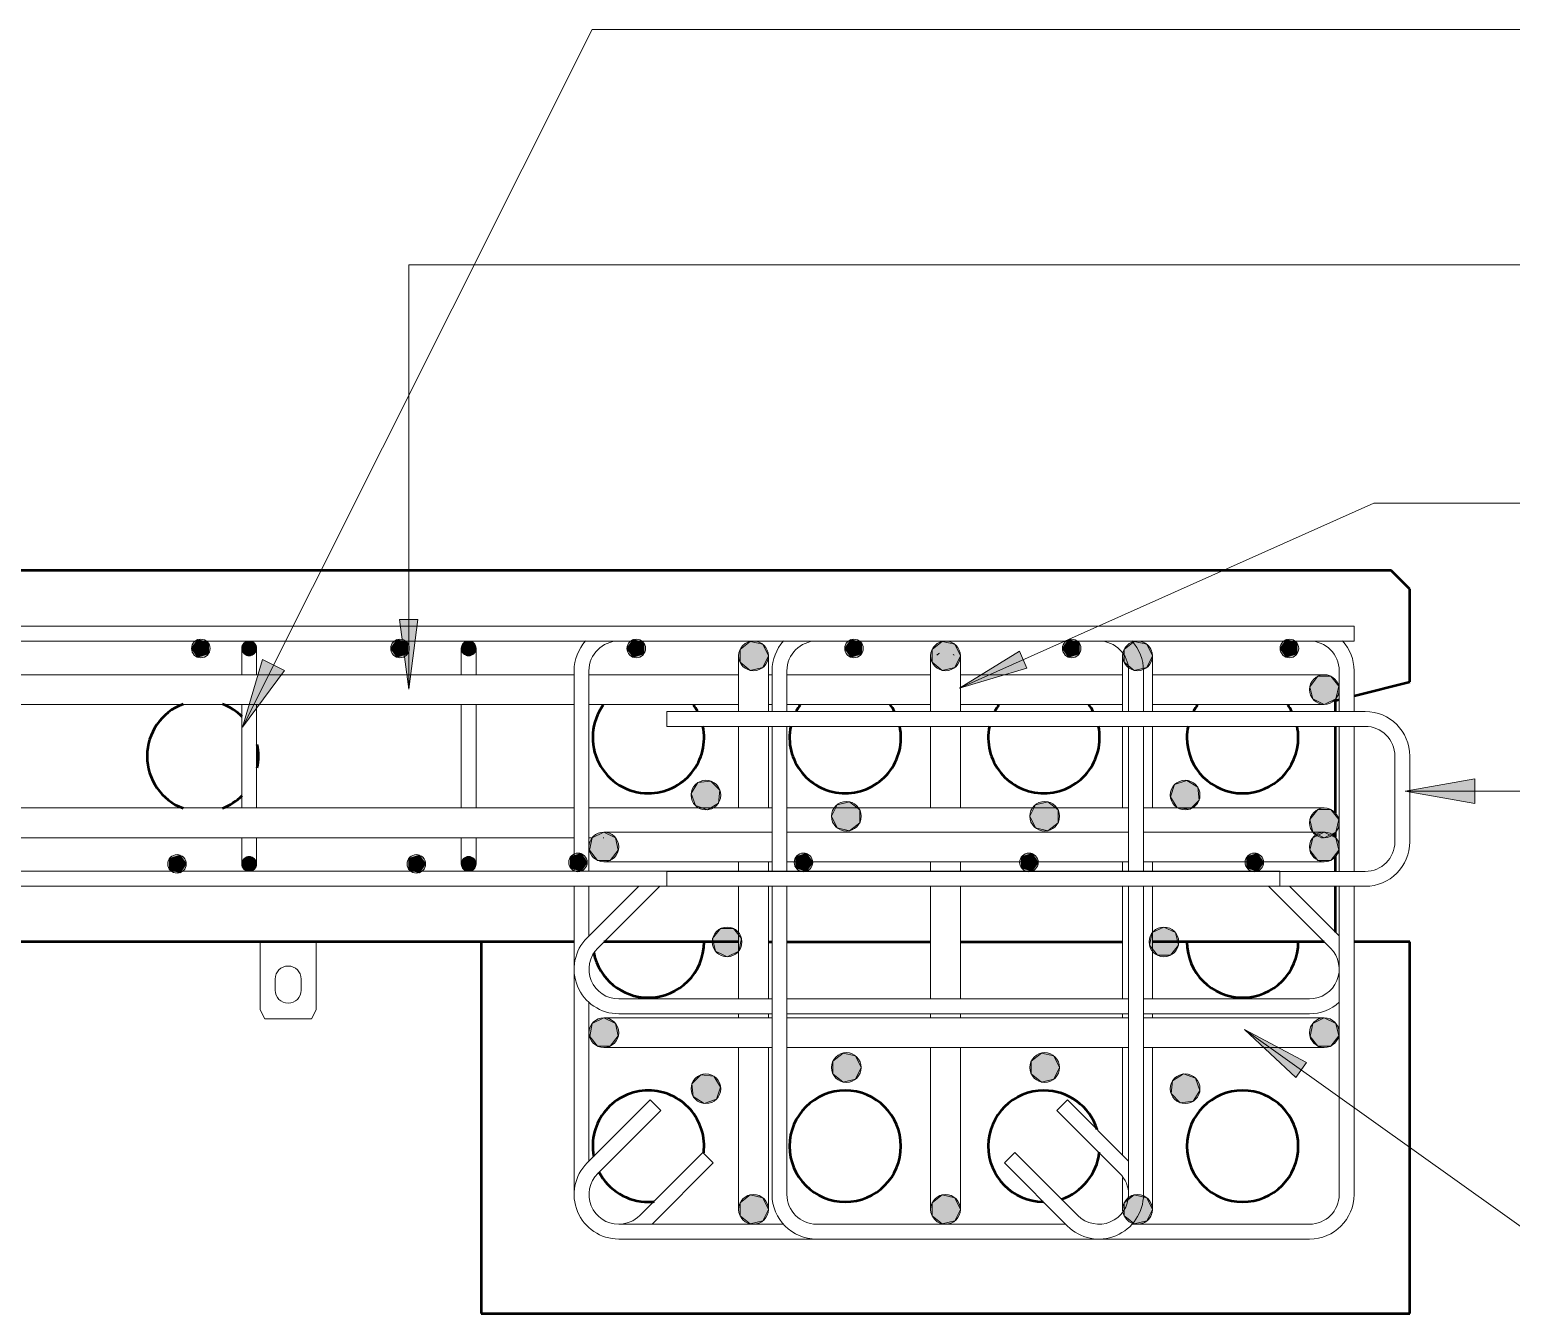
# Model space of a CAD drawing. Header units: millimetres. Extents: x 18954 to 39483, y -1618 to 21231.
# Drawn here: x 31992 to 32790, y 20065 to 20756 of the extents above; entities that cross this region are included whole.
import ezdxf

# ---------------------------------------------------------------- set-up
doc = ezdxf.new("R2010")
doc.units = ezdxf.units.MM
for name, color, linetype, lineweight in [('A-GENM', 13, 'Continuous', 18), ('A-WALL', 113, 'Continuous', 25), ('S-RBAR', 171, 'Continuous', 18), ('S-RBAR-IDEN', 171, 'Continuous', 9)]:
    doc.layers.add(name, color=color, linetype=linetype, lineweight=lineweight)

# ---------------------------------------------------------------- blocks, each defined once
blk = doc.blocks.new('RR spread anchor face based - RR-SA-0_7-110-2888042-Elevation Top 3')
at = {"layer": 'A-GENM'}
for p, q in [((-6075.8, 20264.57), (-6075.8, 20228.07)), ((-6045.8, 20228.07), (-6045.8, 20264.57)), ((-6067.8, 20238.57), (-6067.8, 20244.57)), ((-6053.8, 20244.57), (-6053.8, 20238.57)), ((-6075.8, 20228.07), (-6073.3, 20223.07)), ((-6048.3, 20223.07), (-6045.8, 20228.07)), ((-6073.3, 20223.07), (-6048.3, 20223.07))]:
    blk.add_line(p, q, dxfattribs=at)
for centre, start, end in [((-6060.8, 20244.57), 0, 180), ((-6060.8, 20238.57), 180, 0)]:
    blk.add_arc(centre, 7, start, end, dxfattribs=at)
blk = doc.blocks.new('12_7Ø_ Lifting Insert_COLUMN - 12_9Ø Lifting insert-1653057-Elevation Top 3')
at = {"layer": 'A-GENM'}
for start, end in [(120.28437, 136.35777), (43.64223, 49.79737)]:
    blk.add_arc((-5238.8, 20414.57), 6.35, start, end, dxfattribs=at)

msp = doc.modelspace()

# ---------------------------------------------------------------- hatches: boundary and pattern name
at = {"layer": 'S-RBAR'}
h = msp.add_hatch(color=256, dxfattribs=at)
edge = h.paths.add_edge_path()
edge.add_arc((32083.98411, 20422.5695), 5, 0, 360)
h = msp.add_hatch(color=256, dxfattribs=at)
edge = h.paths.add_edge_path()
edge.add_arc((32191.22936, 20422.5695), 5, 0, 360)
h = msp.add_hatch(color=256, dxfattribs=at)
edge = h.paths.add_edge_path()
edge.add_arc((32318.47461, 20422.5695), 5, 0, 360)
h = msp.add_hatch(color=256, dxfattribs=at)
edge = h.paths.add_edge_path()
edge.add_arc((32435.71986, 20422.5695), 5, 0, 360)
h = msp.add_hatch(color=256, dxfattribs=at)
edge = h.paths.add_edge_path()
edge.add_arc((32552.96511, 20422.5695), 5, 0, 360)
h = msp.add_hatch(color=256, dxfattribs=at)
edge = h.paths.add_edge_path()
edge.add_arc((32670.21036, 20422.5695), 5, 0, 360)
for points in [[(32082.43902, 20417.81422), (32088.02919, 20419.63057), (32088.02919, 20425.50842), (32082.43902, 20427.32478), (32078.98411, 20422.5695)], [(32108.76861, 20418.76527), (32113.24074, 20420.21836), (32113.24074, 20424.92064), (32108.76861, 20426.37372), (32106.00467, 20422.5695)], [(32189.68427, 20417.81422), (32195.27444, 20419.63057), (32195.27444, 20425.50842), (32189.68427, 20427.32478), (32186.22936, 20422.5695)], [(32226.99422, 20418.76527), (32231.46636, 20420.21836), (32231.46636, 20424.92064), (32226.99422, 20426.37372), (32224.23029, 20422.5695)], [(32316.92952, 20417.81422), (32322.51969, 20419.63057), (32322.51969, 20425.50842), (32316.92952, 20427.32478), (32313.47461, 20422.5695), (32316.3624, 20418.59479)], [(32379.82294, 20410.77007), (32386.59102, 20412.31485), (32389.6031, 20418.5695), (32386.59102, 20424.82415), (32379.82294, 20426.36892), (32374.39535, 20422.04057), (32374.39535, 20415.09843)], [(32434.17477, 20417.81422), (32439.76494, 20419.63057), (32439.76494, 20425.50842), (32434.17477, 20427.32478), (32430.71986, 20422.5695)], [(32483.22294, 20410.77007), (32489.99102, 20412.31485), (32493.0031, 20418.5695), (32489.99102, 20424.82415), (32483.22294, 20426.36892), (32477.79535, 20422.04057), (32477.79535, 20415.09843)], [(32551.42002, 20417.81422), (32557.01019, 20419.63057), (32557.01019, 20425.50842), (32551.42002, 20427.32478), (32547.96511, 20422.5695)], [(32586.62294, 20410.77007), (32593.39102, 20412.31485), (32596.4031, 20418.5695), (32593.39102, 20424.82415), (32586.62294, 20426.36892), (32581.19535, 20422.04057), (32581.19535, 20415.09843), (32583.31599, 20413.40727)], [(32668.66527, 20417.81422), (32674.25544, 20419.63057), (32674.25544, 20425.50842), (32668.66527, 20427.32478), (32665.21036, 20422.5695)], [(32689.0031, 20392.45099), (32695.25775, 20395.46307), (32696.80253, 20402.23116), (32692.47417, 20407.65874), (32685.53203, 20407.65874), (32681.28495, 20401.87508), (32682.74845, 20395.46307)], [(32356.85847, 20335.66015), (32362.73655, 20339.35359), (32363.51382, 20346.25208), (32358.60498, 20351.16091), (32351.7065, 20350.38364), (32348.01305, 20344.50556), (32350.3059, 20337.95299)], [(32616.68569, 20336.05878), (32621.59452, 20340.96762), (32620.81725, 20347.8661), (32614.93917, 20351.55955), (32608.3866, 20349.2667), (32606.09376, 20342.71413), (32609.7872, 20336.83605)], [(32433.38327, 20324.40452), (32438.81085, 20328.73288), (32438.81085, 20335.67501), (32433.38327, 20340.00337), (32426.61518, 20338.4586), (32423.6031, 20332.20395), (32426.61518, 20325.94929)], [(32540.18327, 20324.40452), (32545.61085, 20328.73288), (32545.61085, 20335.67501), (32540.18327, 20340.00337), (32533.41518, 20338.4586), (32530.4031, 20332.20395), (32533.41518, 20325.94929)], [(32689.0031, 20320.6695), (32695.25775, 20323.68158), (32696.80253, 20330.44967), (32692.47417, 20335.87725), (32685.53203, 20335.87725), (32681.20368, 20330.44967), (32682.74845, 20323.68158)], [(32304.47417, 20308.48775), (32308.80253, 20313.91533), (32307.25775, 20320.68342), (32301.0031, 20323.6955), (32294.74845, 20320.68342), (32293.20368, 20313.91533), (32297.53203, 20308.48775)], [(32692.47417, 20308.48775), (32696.80253, 20313.91533), (32695.25775, 20320.68342), (32689.0031, 20323.6955), (32682.74845, 20320.68342), (32681.20368, 20313.91533), (32685.53203, 20308.48775)], [(32072.69539, 20301.81422), (32076.1503, 20306.5695), (32072.69539, 20311.32478), (32067.10522, 20309.50842), (32067.10522, 20303.63057)], [(32108.76861, 20302.76527), (32113.24074, 20304.21836), (32113.24074, 20308.92064), (32108.76861, 20310.37372), (32106.00467, 20306.5695)], [(32201.57594, 20301.81422), (32205.03085, 20306.5695), (32201.57594, 20311.32478), (32195.98577, 20309.50842), (32195.98577, 20303.63057)], [(32226.99422, 20302.76527), (32231.46636, 20304.21836), (32231.46636, 20308.92064), (32226.99422, 20310.37372), (32224.23029, 20306.5695)], [(32288.61577, 20302.61518), (32292.07069, 20307.37047), (32288.61577, 20312.12575), (32283.0256, 20310.30939), (32283.0256, 20304.43154)], [(32410.03853, 20302.61518), (32413.49345, 20307.37047), (32410.03853, 20312.12575), (32404.44836, 20310.30939), (32404.44836, 20304.43154)], [(32531.46129, 20302.61518), (32534.91621, 20307.37047), (32531.46129, 20312.12575), (32525.87112, 20310.30939), (32525.87112, 20304.43154)], [(32652.88405, 20302.61518), (32656.33896, 20307.37047), (32652.88405, 20312.12575), (32647.29388, 20310.30939), (32647.29388, 20304.43154)], [(32367.37301, 20256.5695), (32373.62767, 20259.58158), (32375.17244, 20266.34967), (32370.84408, 20271.77725), (32363.90194, 20271.77725), (32359.57359, 20266.34967), (32361.11836, 20259.58158), (32364.89942, 20257.76072)], [(32606.10426, 20257.36175), (32610.43262, 20262.78933), (32608.88784, 20269.55742), (32602.63319, 20272.5695), (32596.37854, 20269.55742), (32594.83377, 20262.78933), (32599.16212, 20257.36175)], [(32297.53203, 20208.48775), (32304.47417, 20208.48775), (32308.80253, 20213.91533), (32307.25775, 20220.68342), (32301.0031, 20223.6955), (32294.74845, 20220.68342), (32293.39507, 20213.67534)], [(32685.53203, 20208.48775), (32692.47417, 20208.48775), (32696.80253, 20213.91533), (32695.25775, 20220.68342), (32689.0031, 20223.6955), (32682.74845, 20220.68342), (32681.39507, 20213.67534)], [(32429.82294, 20189.13563), (32436.59102, 20190.6804), (32439.6031, 20196.93505), (32436.59102, 20203.1897), (32429.82294, 20204.73447), (32424.39535, 20200.40612), (32424.39535, 20193.46398)], [(32536.62294, 20189.13563), (32543.39102, 20190.6804), (32546.4031, 20196.93505), (32543.39102, 20203.1897), (32536.62294, 20204.73447), (32531.19535, 20200.40612), (32531.19535, 20193.46398)], [(32355.06704, 20177.57945), (32361.61961, 20179.87229), (32363.91245, 20186.42486), (32360.21901, 20192.30294), (32353.32052, 20193.08021), (32348.41169, 20188.17138), (32349.18896, 20181.27289)], [(32611.40122, 20177.97808), (32618.29971, 20178.75535), (32621.99315, 20184.63343), (32619.70031, 20191.186), (32613.14774, 20193.47885), (32607.26966, 20189.7854), (32606.49239, 20182.88692)], [(32379.82294, 20112.77007), (32386.59102, 20114.31485), (32389.6031, 20120.5695), (32386.59102, 20126.82415), (32379.82294, 20128.36892), (32374.39535, 20124.04057), (32374.39535, 20117.09843)], [(32483.22294, 20112.77007), (32489.99102, 20114.31485), (32493.0031, 20120.5695), (32489.99102, 20126.82415), (32483.22294, 20128.36892), (32477.79535, 20124.04057), (32477.79535, 20117.09843)], [(32586.62294, 20112.77007), (32593.39102, 20114.31485), (32596.4031, 20120.5695), (32593.39102, 20126.82415), (32586.62294, 20128.36892), (32581.19535, 20124.04057), (32581.19535, 20117.09843), (32583.31599, 20115.40727)]]:
    msp.add_hatch(color=256, dxfattribs=at).paths.add_polyline_path(points)
h = msp.add_hatch(color=256, dxfattribs=at)
edge = h.paths.add_edge_path()
edge.add_arc((32110.00467, 20422.5695), 4, 0, 360)
h = msp.add_hatch(color=256, dxfattribs=at)
edge = h.paths.add_edge_path()
edge.add_arc((32228.23029, 20422.5695), 4, 0, 360)
h = msp.add_hatch(color=256, dxfattribs=at)
edge = h.paths.add_edge_path()
edge.add_arc((32381.6031, 20418.5695), 8, 0, 360)
h = msp.add_hatch(color=256, dxfattribs=at)
edge = h.paths.add_edge_path()
edge.add_arc((32485.0031, 20418.5695), 8, 0, 360)
h = msp.add_hatch(color=256, dxfattribs=at)
edge = h.paths.add_edge_path()
edge.add_arc((32588.4031, 20418.5695), 8, 0, 360)
h = msp.add_hatch(color=256, dxfattribs=at)
edge = h.paths.add_edge_path()
edge.add_arc((32689.0031, 20400.45099), 8, 0, 360)
h = msp.add_hatch(color=256, dxfattribs=at)
edge = h.paths.add_edge_path()
edge.add_arc((32355.96275, 20343.60985), 8, 0, 360)
h = msp.add_hatch(color=256, dxfattribs=at)
edge = h.paths.add_edge_path()
edge.add_arc((32614.04345, 20343.60985), 8, 0, 360)
h = msp.add_hatch(color=256, dxfattribs=at)
edge = h.paths.add_edge_path()
edge.add_arc((32431.6031, 20332.20395), 8, 0, 360)
h = msp.add_hatch(color=256, dxfattribs=at)
edge = h.paths.add_edge_path()
edge.add_arc((32538.4031, 20332.20395), 8, 0, 360)
h = msp.add_hatch(color=256, dxfattribs=at)
edge = h.paths.add_edge_path()
edge.add_arc((32689.0031, 20328.6695), 8, 0, 360)
h = msp.add_hatch(color=256, dxfattribs=at)
edge = h.paths.add_edge_path()
edge.add_arc((32301.0031, 20315.6955), 8, 0, 360)
h = msp.add_hatch(color=256, dxfattribs=at)
edge = h.paths.add_edge_path()
edge.add_arc((32689.0031, 20315.6955), 8, 0, 360)
h = msp.add_hatch(color=256, dxfattribs=at)
edge = h.paths.add_edge_path()
edge.add_arc((32071.1503, 20306.5695), 5, 0, 360)
h = msp.add_hatch(color=256, dxfattribs=at)
edge = h.paths.add_edge_path()
edge.add_arc((32110.00467, 20306.5695), 4, 0, 360)
h = msp.add_hatch(color=256, dxfattribs=at)
edge = h.paths.add_edge_path()
edge.add_arc((32200.03085, 20306.5695), 5, 0, 360)
h = msp.add_hatch(color=256, dxfattribs=at)
edge = h.paths.add_edge_path()
edge.add_arc((32228.23029, 20306.5695), 4, 0, 360)
h = msp.add_hatch(color=256, dxfattribs=at)
edge = h.paths.add_edge_path()
edge.add_arc((32287.07069, 20307.37047), 5, 0, 360)
h = msp.add_hatch(color=256, dxfattribs=at)
edge = h.paths.add_edge_path()
edge.add_arc((32408.49345, 20307.37047), 5, 0, 360)
h = msp.add_hatch(color=256, dxfattribs=at)
edge = h.paths.add_edge_path()
edge.add_arc((32529.91621, 20307.37047), 5, 0, 360)
h = msp.add_hatch(color=256, dxfattribs=at)
edge = h.paths.add_edge_path()
edge.add_arc((32651.33896, 20307.37047), 5, 0, 360)
h = msp.add_hatch(color=256, dxfattribs=at)
edge = h.paths.add_edge_path()
edge.add_arc((32367.37301, 20264.5695), 8, 0, 360)
h = msp.add_hatch(color=256, dxfattribs=at)
edge = h.paths.add_edge_path()
edge.add_arc((32602.63319, 20264.5695), 8, 0, 360)
h = msp.add_hatch(color=256, dxfattribs=at)
edge = h.paths.add_edge_path()
edge.add_arc((32301.0031, 20215.6955), 8, 0, 360)
h = msp.add_hatch(color=256, dxfattribs=at)
edge = h.paths.add_edge_path()
edge.add_arc((32689.0031, 20215.6955), 8, 0, 360)
h = msp.add_hatch(color=256, dxfattribs=at)
edge = h.paths.add_edge_path()
edge.add_arc((32431.6031, 20196.93505), 8, 0, 360)
h = msp.add_hatch(color=256, dxfattribs=at)
edge = h.paths.add_edge_path()
edge.add_arc((32538.4031, 20196.93505), 8, 0, 360)
h = msp.add_hatch(color=256, dxfattribs=at)
edge = h.paths.add_edge_path()
edge.add_arc((32355.96275, 20185.52915), 8, 0, 360)
h = msp.add_hatch(color=256, dxfattribs=at)
edge = h.paths.add_edge_path()
edge.add_arc((32614.04345, 20185.52915), 8, 0, 360)
h = msp.add_hatch(color=256, dxfattribs=at)
edge = h.paths.add_edge_path()
edge.add_arc((32381.6031, 20120.5695), 8, 0, 360)
h = msp.add_hatch(color=256, dxfattribs=at)
edge = h.paths.add_edge_path()
edge.add_arc((32485.0031, 20120.5695), 8, 0, 360)
h = msp.add_hatch(color=256, dxfattribs=at)
edge = h.paths.add_edge_path()
edge.add_arc((32588.4031, 20120.5695), 8, 0, 360)
at = {"layer": 'S-RBAR-IDEN'}
for points in [[(32195.92613, 20400.64429), (32200.8631, 20438.14429), (32190.98916, 20438.14429)], [(32492.55934, 20401.25942), (32528.81458, 20412.03814), (32524.78948, 20421.05441)], [(32106.36594, 20380.11858), (32129.08707, 20410.67545), (32117.26575, 20416.60373)], [(32732.61996, 20345.72849), (32770.11996, 20339.11623), (32770.11996, 20352.34075)], [(32646.00988, 20217.33642), (32673.67834, 20191.54727), (32679.41028, 20199.58714)]]:
    msp.add_hatch(color=256, dxfattribs=at).paths.add_polyline_path(points)

# ---------------------------------------------------------------- linework, layer by layer
at = {"layer": 'A-WALL', "lineweight": 50}
for p, q in [((32725.00052, 20464.5695), (31270.00568, 20464.5695)), ((32735.0031, 20454.56692), (32725.00052, 20464.5695)), ((32735.0031, 20404.5695), (32735.0031, 20454.56692)), ((32705.0031, 20397.0695), (32735.0031, 20404.5695)), ((32695.0031, 20394.5695), (32697.0031, 20395.0695)), ((32695.0031, 20388.63357), (32695.0031, 20394.5695)), ((32695.0031, 20333.87916), (32695.0031, 20380.63357)), ((32695.0031, 20320.90515), (32695.0031, 20323.45984)), ((32695.0031, 20302.50503), (32695.0031, 20310.48584)), ((32695.0031, 20269.80478), (32695.0031, 20294.50503)), ((32235.0031, 20264.5695), (31520.0031, 20264.5695)), ((32285.0031, 20264.5695), (32235.0031, 20264.5695)), ((32235.0031, 20264.5695), (32235.0031, 20064.5695)), ((32373.6031, 20264.5695), (32301.08153, 20264.5695)), ((32389.6031, 20264.5695), (32391.60909, 20264.5695)), ((32399.60909, 20264.5695), (32477.0031, 20264.5695)), ((32493.0031, 20264.5695), (32580.4031, 20264.5695)), ((32688.92468, 20264.5695), (32596.4031, 20264.5695)), ((32735.0031, 20264.5695), (32705.0031, 20264.5695)), ((32735.0031, 20064.5695), (32735.0031, 20264.5695)), ((32235.0031, 20064.5695), (32735.0031, 20064.5695))]:
    msp.add_line(p, q, dxfattribs=at)
for centre, start, end in [((32085.0031, 20364.5695), 110.74656679, 249.33160681), ((32085.0031, 20364.5695), 44.86565135, 69.25343321), ((32325.0031, 20374.5695), 144, 270), ((32325.0031, 20374.5695), 28.31730335, 36), ((32431.0031, 20374.5695), 144, 151.68269665), ((32431.0031, 20374.5695), 28.31730335, 36), ((32538.0031, 20374.5695), 144, 151.68269665), ((32538.0031, 20374.5695), 28.31730335, 36), ((32645.0031, 20374.5695), 144, 151.6826969), ((32645.0031, 20374.5695), 28.3173031, 36), ((32325.0031, 20374.5695), 270, 11.77424752), ((32431.0031, 20374.5695), 168.22575248, 270), ((32431.0031, 20374.5695), 270, 11.77424752), ((32538.0031, 20374.5695), 168.22575248, 270), ((32538.0031, 20374.5695), 270, 11.77424752), ((32645.0031, 20374.5695), 168.2257527, 180), ((32645.0031, 20374.5695), 0, 11.7742473), ((32645.0031, 20374.5695), 180, 0), ((32085.0031, 20364.5695), 347.76021755, 12.23978245), ((32085.0031, 20364.5695), 290.66839319, 315.13434865), ((32325.0031, 20264.5695), 270, 0), ((32645.0031, 20264.5695), 180.00000021, 359.99999979), ((32325.0031, 20264.5695), 191.36609824, 270), ((32325.0031, 20154.5695), 90, 190.15565942), ((32325.0031, 20154.5695), 353.09798272, 90), ((32431.0031, 20154.5695), 90, 270), ((32431.0031, 20154.5695), 270, 90), ((32538.0031, 20154.5695), 90, 269.22681955), ((32538.0031, 20154.5695), 17.41148813, 90), ((32645.0031, 20154.5695), 0, 180), ((32538.0031, 20154.5695), 288.34184905, 353.68657046), ((32645.0031, 20154.5695), 180, 0), ((32325.0031, 20154.5695), 207.45862074, 270), ((32325.0031, 20154.5695), 270, 276.06155619)]:
    msp.add_arc(centre, 30, start, end, dxfattribs=at)
at = {"layer": 'S-RBAR'}
for p, q in [((31290.0031, 20434.5695), (32705.0031, 20434.5695)), ((32705.0031, 20426.5695), (32705.0031, 20434.5695)), ((31290.0031, 20426.5695), (32705.0031, 20426.5695)), ((32082.43902, 20427.32478), (32078.98411, 20422.5695)), ((32078.98411, 20422.5695), (32082.43902, 20417.81422)), ((32088.02919, 20425.50842), (32082.43902, 20427.32478)), ((32082.43902, 20417.81422), (32088.02919, 20419.63057)), ((32088.02919, 20419.63057), (32088.02919, 20425.50842)), ((32108.76861, 20426.37372), (32106.00467, 20422.5695)), ((32106.00467, 20422.5695), (32106.00467, 20408.6386)), ((32106.00467, 20422.5695), (32108.76861, 20418.76527)), ((32113.24074, 20424.92064), (32108.76861, 20426.37372)), ((32108.76861, 20418.76527), (32113.24074, 20420.21836)), ((32113.24074, 20420.21836), (32113.24074, 20424.92064)), ((32114.00467, 20422.5695), (32114.00467, 20408.6386)), ((32189.68427, 20427.32478), (32186.22936, 20422.5695)), ((32186.22936, 20422.5695), (32189.68427, 20417.81422)), ((32195.27444, 20425.50842), (32189.68427, 20427.32478)), ((32189.68427, 20417.81422), (32195.27444, 20419.63057)), ((32195.27444, 20419.63057), (32195.27444, 20425.50842)), ((32226.99422, 20426.37372), (32224.23029, 20422.5695)), ((32224.23029, 20422.5695), (32224.23029, 20408.6386)), ((32224.23029, 20422.5695), (32226.99422, 20418.76527)), ((32231.46636, 20424.92064), (32226.99422, 20426.37372)), ((32226.99422, 20418.76527), (32231.46636, 20420.21836)), ((32231.46636, 20420.21836), (32231.46636, 20424.92064)), ((32232.23029, 20422.5695), (32232.23029, 20408.6386)), ((32316.92952, 20427.32478), (32313.47461, 20422.5695)), ((32313.47461, 20422.5695), (32316.3624, 20418.59479)), ((32322.51969, 20425.50842), (32316.92952, 20427.32478)), ((32316.92952, 20417.81422), (32322.51969, 20419.63057)), ((32322.51969, 20419.63057), (32322.51969, 20425.50842)), ((32379.82294, 20426.36892), (32374.39535, 20422.04057)), ((32374.39535, 20422.04057), (32374.39535, 20415.09843)), ((32386.59102, 20424.82415), (32379.82294, 20426.36892)), ((32389.6031, 20418.5695), (32386.59102, 20424.82415)), ((32434.17477, 20427.32478), (32430.71986, 20422.5695)), ((32430.71986, 20422.5695), (32434.17477, 20417.81422)), ((32439.76494, 20425.50842), (32434.17477, 20427.32478)), ((32434.17477, 20417.81422), (32439.76494, 20419.63057)), ((32439.76494, 20419.63057), (32439.76494, 20425.50842)), ((32483.22294, 20426.36892), (32477.79535, 20422.04057)), ((32477.79535, 20422.04057), (32477.79535, 20415.09843)), ((32489.99102, 20424.82415), (32483.22294, 20426.36892)), ((32493.0031, 20418.5695), (32489.99102, 20424.82415)), ((32551.42002, 20427.32478), (32547.96511, 20422.5695)), ((32547.96511, 20422.5695), (32551.42002, 20417.81422)), ((32557.01019, 20425.50842), (32551.42002, 20427.32478)), ((32551.42002, 20417.81422), (32557.01019, 20419.63057)), ((32557.01019, 20419.63057), (32557.01019, 20425.50842)), ((32586.62294, 20426.36892), (32581.19535, 20422.04057)), ((32581.19535, 20422.04057), (32581.19535, 20415.09843)), ((32593.39102, 20424.82415), (32586.62294, 20426.36892)), ((32596.4031, 20418.5695), (32593.39102, 20424.82415)), ((32668.66527, 20427.32478), (32665.21036, 20422.5695)), ((32665.21036, 20422.5695), (32668.66527, 20417.81422)), ((32674.25544, 20425.50842), (32668.66527, 20427.32478)), ((32668.66527, 20417.81422), (32674.25544, 20419.63057)), ((32674.25544, 20419.63057), (32674.25544, 20425.50842)), ((32316.3624, 20418.59479), (32316.92952, 20417.81422)), ((32373.6031, 20388.92226), (32373.6031, 20418.5695)), ((32374.39535, 20415.09843), (32379.82294, 20410.77007)), ((32379.82294, 20410.77007), (32386.59102, 20412.31485)), ((32386.59102, 20412.31485), (32389.6031, 20418.5695)), ((32389.6031, 20388.92226), (32389.6031, 20418.5695)), ((32477.0031, 20388.92226), (32477.0031, 20418.5695)), ((32477.79535, 20415.09843), (32483.22294, 20410.77007)), ((32483.22294, 20410.77007), (32489.99102, 20412.31485)), ((32489.99102, 20412.31485), (32493.0031, 20418.5695)), ((32493.0031, 20388.92226), (32493.0031, 20418.5695)), ((32580.4031, 20388.92226), (32580.4031, 20418.5695)), ((32581.19535, 20415.09843), (32583.31599, 20413.40727)), ((32583.31599, 20413.40727), (32586.62294, 20410.77007)), ((32586.62294, 20410.77007), (32593.39102, 20412.31485)), ((32593.39102, 20412.31485), (32596.4031, 20418.5695)), ((32596.4031, 20388.92226), (32596.4031, 20418.5695)), ((31520.0031, 20408.45099), (32285.0031, 20408.45099)), ((32285.0031, 20302.5695), (32285.0031, 20410.5695)), ((32293.0031, 20302.5695), (32293.0031, 20410.5695)), ((32293.0031, 20408.45099), (32373.6031, 20408.45099)), ((32389.6031, 20408.45099), (32391.60909, 20408.45099)), ((32391.60909, 20388.63357), (32391.60909, 20410.5695)), ((32399.60909, 20388.63357), (32399.60909, 20410.5695)), ((32399.60909, 20408.45099), (32477.0031, 20408.45099)), ((32493.0031, 20408.45099), (32580.4031, 20408.45099)), ((32583.60909, 20410.5695), (32583.60909, 20388.63357)), ((32591.60909, 20410.5695), (32591.60909, 20388.63357)), ((32596.4031, 20408.45099), (32633.5031, 20408.45099)), ((32633.5031, 20408.45099), (32689.0031, 20408.45099)), ((32685.53203, 20407.65874), (32681.28495, 20401.87508)), ((32692.47417, 20407.65874), (32685.53203, 20407.65874)), ((32696.80253, 20402.23116), (32692.47417, 20407.65874)), ((32697.0031, 20410.5695), (32697.0031, 20388.63357)), ((32705.0031, 20410.5695), (32705.0031, 20388.63357)), ((32681.28495, 20401.87508), (32682.74845, 20395.46307)), ((32695.25775, 20395.46307), (32696.80253, 20402.23116)), ((31520.0031, 20392.45099), (32285.0031, 20392.45099)), ((32106.00467, 20392.49168), (32106.00467, 20386.5695)), ((32114.00467, 20392.49168), (32114.00467, 20386.5695)), ((32224.23029, 20392.49168), (32224.23029, 20386.5695)), ((32232.23029, 20392.49168), (32232.23029, 20386.5695)), ((32293.0031, 20392.45099), (32373.6031, 20392.45099)), ((32711.0031, 20388.63357), (32335.0031, 20388.63357)), ((32335.0031, 20388.63357), (32335.0031, 20380.63357)), ((32389.6031, 20392.45099), (32391.60909, 20392.45099)), ((32399.60909, 20392.45099), (32477.0031, 20392.45099)), ((32493.0031, 20392.45099), (32580.4031, 20392.45099)), ((32596.4031, 20392.45099), (32633.5031, 20392.45099)), ((32633.5031, 20392.45099), (32689.0031, 20392.45099)), ((32682.74845, 20395.46307), (32689.0031, 20392.45099)), ((32689.0031, 20392.45099), (32695.25775, 20395.46307)), ((32106.00467, 20386.5695), (32106.00467, 20342.5695)), ((32114.00467, 20386.5695), (32114.00467, 20342.5695)), ((32224.23029, 20386.5695), (32224.23029, 20342.5695)), ((32232.23029, 20386.5695), (32232.23029, 20342.5695)), ((32711.0031, 20380.63357), (32335.0031, 20380.63357)), ((32373.6031, 20378.5695), (32373.6031, 20380.65639)), ((32389.6031, 20378.5695), (32389.6031, 20380.65639)), ((32391.60909, 20302.5695), (32391.60909, 20380.63357)), ((32399.60909, 20302.5695), (32399.60909, 20380.63357)), ((32477.0031, 20378.5695), (32477.0031, 20380.65639)), ((32493.0031, 20378.5695), (32493.0031, 20380.65639)), ((32580.4031, 20378.5695), (32580.4031, 20380.65639)), ((32583.60909, 20380.63357), (32583.60909, 20302.5695)), ((32591.60909, 20380.63357), (32591.60909, 20302.5695)), ((32596.4031, 20378.5695), (32596.4031, 20380.65639)), ((32697.0031, 20380.63357), (32697.0031, 20302.50503)), ((32705.0031, 20380.63357), (32705.0031, 20302.50503)), ((32373.6031, 20336.6695), (32373.6031, 20378.5695)), ((32389.6031, 20336.6695), (32389.6031, 20378.5695)), ((32477.0031, 20336.6695), (32477.0031, 20378.5695)), ((32493.0031, 20336.6695), (32493.0031, 20378.5695)), ((32580.4031, 20336.6695), (32580.4031, 20378.5695)), ((32596.4031, 20336.6695), (32596.4031, 20378.5695)), ((32727.0031, 20318.50503), (32727.0031, 20364.63357)), ((32735.0031, 20318.50503), (32735.0031, 20364.63357)), ((32351.7065, 20350.38364), (32348.01305, 20344.50556)), ((32358.60498, 20351.16091), (32351.7065, 20350.38364)), ((32363.51382, 20346.25208), (32358.60498, 20351.16091)), ((32608.3866, 20349.2667), (32606.09376, 20342.71413)), ((32614.93917, 20351.55955), (32608.3866, 20349.2667)), ((32620.81725, 20347.8661), (32614.93917, 20351.55955)), ((32621.59452, 20340.96762), (32620.81725, 20347.8661)), ((32106.00467, 20342.5695), (32106.00467, 20336.62886)), ((32114.00467, 20342.5695), (32114.00467, 20336.62886)), ((32224.23029, 20342.5695), (32224.23029, 20336.62886)), ((32232.23029, 20342.5695), (32232.23029, 20336.62886)), ((32348.01305, 20344.50556), (32350.3059, 20337.95299)), ((32362.73655, 20339.35359), (32363.51382, 20346.25208)), ((32433.38327, 20340.00337), (32426.61518, 20338.4586)), ((32438.81085, 20335.67501), (32433.38327, 20340.00337)), ((32540.18327, 20340.00337), (32533.41518, 20338.4586)), ((32545.61085, 20335.67501), (32540.18327, 20340.00337)), ((32606.09376, 20342.71413), (32609.7872, 20336.83605)), ((32616.68569, 20336.05878), (32621.59452, 20340.96762)), ((31520.0031, 20336.6695), (32285.0031, 20336.6695)), ((32293.0031, 20336.6695), (32391.60909, 20336.6695)), ((32350.3059, 20337.95299), (32356.85847, 20335.66015)), ((32356.85847, 20335.66015), (32362.73655, 20339.35359)), ((32399.60909, 20336.6695), (32583.60909, 20336.6695)), ((32426.61518, 20338.4586), (32423.6031, 20332.20395)), ((32423.6031, 20332.20395), (32426.61518, 20325.94929)), ((32438.81085, 20328.73288), (32438.81085, 20335.67501)), ((32533.41518, 20338.4586), (32530.4031, 20332.20395)), ((32530.4031, 20332.20395), (32533.41518, 20325.94929)), ((32545.61085, 20328.73288), (32545.61085, 20335.67501)), ((32591.60909, 20336.6695), (32633.5031, 20336.6695)), ((32609.7872, 20336.83605), (32616.68569, 20336.05878)), ((32633.5031, 20336.6695), (32689.0031, 20336.6695)), ((32685.53203, 20335.87725), (32681.20368, 20330.44967)), ((32692.47417, 20335.87725), (32685.53203, 20335.87725)), ((32696.80253, 20330.44967), (32692.47417, 20335.87725)), ((32426.61518, 20325.94929), (32433.38327, 20324.40452)), ((32433.38327, 20324.40452), (32438.81085, 20328.73288)), ((32533.41518, 20325.94929), (32540.18327, 20324.40452)), ((32540.18327, 20324.40452), (32545.61085, 20328.73288)), ((32681.20368, 20330.44967), (32682.74845, 20323.68158)), ((32695.25775, 20323.68158), (32696.80253, 20330.44967)), ((31520.0031, 20320.6695), (32285.0031, 20320.6695)), ((32106.00467, 20320.48192), (32106.00467, 20306.5695)), ((32114.00467, 20320.48192), (32114.00467, 20306.5695)), ((32224.23029, 20320.48192), (32224.23029, 20306.5695)), ((32232.23029, 20320.48192), (32232.23029, 20306.5695)), ((32293.0031, 20320.6695), (32294.82228, 20320.6695)), ((32294.74845, 20320.68342), (32293.20368, 20313.91533)), ((32301.0031, 20323.6955), (32294.74845, 20320.68342)), ((32300.60472, 20320.6695), (32301.0031, 20320.6695)), ((32341.0031, 20323.6955), (32301.0031, 20323.6955)), ((32307.25775, 20320.68342), (32301.0031, 20323.6955)), ((32308.80253, 20313.91533), (32307.25775, 20320.68342)), ((32391.60909, 20323.6955), (32341.0031, 20323.6955)), ((32583.60909, 20323.6955), (32399.60909, 20323.6955)), ((32649.0031, 20323.6955), (32591.60909, 20323.6955)), ((32688.69058, 20323.6955), (32649.0031, 20323.6955)), ((32682.74845, 20320.68342), (32681.20368, 20313.91533)), ((32689.0031, 20323.6955), (32682.74845, 20320.68342)), ((32682.74845, 20323.68158), (32689.0031, 20320.6695)), ((32687.5441, 20320.6695), (32687.93669, 20320.6695)), ((32688.60462, 20320.6695), (32689.0031, 20320.6695)), ((32695.25775, 20320.68342), (32689.0031, 20323.6955)), ((32689.0031, 20320.6695), (32695.25775, 20323.68158)), ((32696.80253, 20313.91533), (32695.25775, 20320.68342)), ((32072.69539, 20311.32478), (32067.10522, 20309.50842)), ((32067.10522, 20309.50842), (32067.10522, 20303.63057)), ((32076.1503, 20306.5695), (32072.69539, 20311.32478)), ((32108.76861, 20310.37372), (32106.00467, 20306.5695)), ((32113.24074, 20308.92064), (32108.76861, 20310.37372)), ((32113.24074, 20304.21836), (32113.24074, 20308.92064)), ((32201.57594, 20311.32478), (32195.98577, 20309.50842)), ((32195.98577, 20309.50842), (32195.98577, 20303.63057)), ((32205.03085, 20306.5695), (32201.57594, 20311.32478)), ((32226.99422, 20310.37372), (32224.23029, 20306.5695)), ((32231.46636, 20308.92064), (32226.99422, 20310.37372)), ((32231.46636, 20304.21836), (32231.46636, 20308.92064)), ((32288.61577, 20312.12575), (32283.0256, 20310.30939)), ((32283.0256, 20310.30939), (32283.0256, 20304.43154)), ((32292.07069, 20307.37047), (32288.61577, 20312.12575)), ((32293.20368, 20313.91533), (32297.53203, 20308.48775)), ((32297.53203, 20308.48775), (32304.47417, 20308.48775)), ((32304.47417, 20308.48775), (32308.80253, 20313.91533)), ((32410.03853, 20312.12575), (32404.44836, 20310.30939)), ((32404.44836, 20310.30939), (32404.44836, 20304.43154)), ((32413.49345, 20307.37047), (32410.03853, 20312.12575)), ((32531.46129, 20312.12575), (32525.87112, 20310.30939)), ((32525.87112, 20310.30939), (32525.87112, 20304.43154)), ((32534.91621, 20307.37047), (32531.46129, 20312.12575)), ((32652.88405, 20312.12575), (32647.29388, 20310.30939)), ((32647.29388, 20310.30939), (32647.29388, 20304.43154)), ((32656.33896, 20307.37047), (32652.88405, 20312.12575)), ((32681.20368, 20313.91533), (32685.53203, 20308.48775)), ((32685.53203, 20308.48775), (32692.47417, 20308.48775)), ((32692.47417, 20308.48775), (32696.80253, 20313.91533)), ((31290.0031, 20302.5695), (32665.0031, 20302.5695)), ((32067.10522, 20303.63057), (32072.69539, 20301.81422)), ((32072.69539, 20301.81422), (32076.1503, 20306.5695)), ((32106.00467, 20306.5695), (32108.76861, 20302.76527)), ((32108.76861, 20302.76527), (32113.24074, 20304.21836)), ((32195.98577, 20303.63057), (32201.57594, 20301.81422)), ((32201.57594, 20301.81422), (32205.03085, 20306.5695)), ((32224.23029, 20306.5695), (32226.99422, 20302.76527)), ((32226.99422, 20302.76527), (32231.46636, 20304.21836)), ((32283.0256, 20304.43154), (32288.61577, 20302.61518)), ((32288.61577, 20302.61518), (32292.07069, 20307.37047)), ((32341.0031, 20307.6955), (32301.0031, 20307.6955)), ((32335.0031, 20302.50503), (32711.0031, 20302.50503)), ((32335.0031, 20294.50503), (32335.0031, 20302.50503)), ((32391.60909, 20307.6955), (32341.0031, 20307.6955)), ((32373.6031, 20302.5695), (32373.6031, 20307.6955)), ((32389.6031, 20302.5695), (32389.6031, 20307.6955)), ((32583.60909, 20307.6955), (32399.60909, 20307.6955)), ((32404.44836, 20304.43154), (32410.03853, 20302.61518)), ((32410.03853, 20302.61518), (32413.49345, 20307.37047)), ((32477.0031, 20302.5695), (32477.0031, 20307.6955)), ((32493.0031, 20302.5695), (32493.0031, 20307.6955)), ((32525.87112, 20304.43154), (32531.46129, 20302.61518)), ((32531.46129, 20302.61518), (32534.91621, 20307.37047)), ((32580.4031, 20302.5695), (32580.4031, 20307.6955)), ((32649.0031, 20307.6955), (32591.60909, 20307.6955)), ((32596.4031, 20302.5695), (32596.4031, 20307.6955)), ((32647.29388, 20304.43154), (32652.88405, 20302.61518)), ((32689.0031, 20307.6955), (32649.0031, 20307.6955)), ((32652.88405, 20302.61518), (32656.33896, 20307.37047)), ((32665.0031, 20294.5695), (32665.0031, 20302.5695)), ((31290.0031, 20294.5695), (32665.0031, 20294.5695)), ((32285.0031, 20128.5695), (32285.0031, 20294.5695)), ((32319.76782, 20294.5695), (32292.03254, 20266.83422)), ((32293.0031, 20267.80478), (32293.0031, 20294.5695)), ((32331.08153, 20294.5695), (32297.68939, 20261.17736)), ((32335.0031, 20294.50503), (32711.0031, 20294.50503)), ((32373.6031, 20233.86365), (32373.6031, 20294.50503)), ((32389.6031, 20233.86365), (32389.6031, 20294.50503)), ((32391.60909, 20128.5695), (32391.60909, 20294.50503)), ((32399.60909, 20128.5695), (32399.60909, 20294.50503)), ((32477.0031, 20233.86365), (32477.0031, 20294.50503)), ((32493.0031, 20233.86365), (32493.0031, 20294.50503)), ((32580.4031, 20233.86365), (32580.4031, 20294.50503)), ((32583.60909, 20294.50503), (32583.60909, 20128.5695)), ((32591.60909, 20294.50503), (32591.60909, 20128.5695)), ((32596.4031, 20233.86365), (32596.4031, 20294.50503)), ((32692.31681, 20261.17736), (32658.98914, 20294.50503)), ((32697.0031, 20267.80478), (32670.30285, 20294.50503)), ((32697.0031, 20294.50503), (32697.0031, 20128.5695)), ((32705.0031, 20294.50503), (32705.0031, 20128.5695)), ((32363.90194, 20271.77725), (32359.57359, 20266.34967)), ((32370.84408, 20271.77725), (32363.90194, 20271.77725)), ((32375.17244, 20266.34967), (32370.84408, 20271.77725)), ((32596.37854, 20269.55742), (32594.83377, 20262.78933)), ((32602.63319, 20272.5695), (32596.37854, 20269.55742)), ((32608.88784, 20269.55742), (32602.63319, 20272.5695)), ((32610.43262, 20262.78933), (32608.88784, 20269.55742)), ((32359.57359, 20266.34967), (32361.11836, 20259.58158)), ((32373.62767, 20259.58158), (32375.17244, 20266.34967)), ((32594.83377, 20262.78933), (32599.16212, 20257.36175)), ((32606.10426, 20257.36175), (32610.43262, 20262.78933)), ((32361.11836, 20259.58158), (32364.89942, 20257.76072)), ((32364.89942, 20257.76072), (32367.37301, 20256.5695)), ((32367.37301, 20256.5695), (32373.62767, 20259.58158)), ((32599.16212, 20257.36175), (32606.10426, 20257.36175)), ((32293.0031, 20146.51062), (32293.0031, 20232.14835)), ((32309.0031, 20233.86365), (32391.60909, 20233.86365)), ((32399.60909, 20233.86365), (32583.60909, 20233.86365)), ((32591.60909, 20233.86365), (32681.0031, 20233.86365)), ((32294.74845, 20220.68342), (32293.39507, 20213.67534)), ((32301.0031, 20223.6955), (32294.74845, 20220.68342)), ((32341.0031, 20223.6955), (32301.0031, 20223.6955)), ((32307.25775, 20220.68342), (32301.0031, 20223.6955)), ((32308.80253, 20213.91533), (32307.25775, 20220.68342)), ((32309.0031, 20225.86365), (32391.60909, 20225.86365)), ((32391.60909, 20223.6955), (32341.0031, 20223.6955)), ((32373.6031, 20223.6955), (32373.6031, 20225.86365)), ((32389.6031, 20223.6955), (32389.6031, 20225.86365)), ((32399.60909, 20225.86365), (32583.60909, 20225.86365)), ((32583.60909, 20223.6955), (32399.60909, 20223.6955)), ((32477.0031, 20223.6955), (32477.0031, 20225.86365)), ((32493.0031, 20223.6955), (32493.0031, 20225.86365)), ((32580.4031, 20223.6955), (32580.4031, 20225.86365)), ((32591.60909, 20225.86365), (32681.0031, 20225.86365)), ((32649.0031, 20223.6955), (32591.60909, 20223.6955)), ((32596.4031, 20223.6955), (32596.4031, 20225.86365)), ((32689.0031, 20223.6955), (32649.0031, 20223.6955)), ((32682.74845, 20220.68342), (32681.39507, 20213.67534)), ((32689.0031, 20223.6955), (32682.74845, 20220.68342)), ((32695.25775, 20220.68342), (32689.0031, 20223.6955)), ((32696.80253, 20213.91533), (32695.25775, 20220.68342)), ((32293.39507, 20213.67534), (32297.53203, 20208.48775)), ((32304.47417, 20208.48775), (32308.80253, 20213.91533)), ((32681.39507, 20213.67534), (32685.53203, 20208.48775)), ((32692.47417, 20208.48775), (32696.80253, 20213.91533)), ((32297.53203, 20208.48775), (32304.47417, 20208.48775)), ((32341.0031, 20207.6955), (32301.0031, 20207.6955)), ((32391.60909, 20207.6955), (32341.0031, 20207.6955)), ((32373.6031, 20160.5695), (32373.6031, 20207.6955)), ((32389.6031, 20160.5695), (32389.6031, 20207.6955)), ((32583.60909, 20207.6955), (32399.60909, 20207.6955)), ((32429.82294, 20204.73447), (32424.39535, 20200.40612)), ((32436.59102, 20203.1897), (32429.82294, 20204.73447)), ((32477.0031, 20160.5695), (32477.0031, 20207.6955)), ((32493.0031, 20160.5695), (32493.0031, 20207.6955)), ((32536.62294, 20204.73447), (32531.19535, 20200.40612)), ((32543.39102, 20203.1897), (32536.62294, 20204.73447)), ((32580.4031, 20160.5695), (32580.4031, 20207.6955)), ((32649.0031, 20207.6955), (32591.60909, 20207.6955)), ((32596.4031, 20160.5695), (32596.4031, 20207.6955)), ((32689.0031, 20207.6955), (32649.0031, 20207.6955)), ((32685.53203, 20208.48775), (32692.47417, 20208.48775)), ((32424.39535, 20200.40612), (32424.39535, 20193.46398)), ((32439.6031, 20196.93505), (32436.59102, 20203.1897)), ((32436.59102, 20190.6804), (32439.6031, 20196.93505)), ((32531.19535, 20200.40612), (32531.19535, 20193.46398)), ((32546.4031, 20196.93505), (32543.39102, 20203.1897)), ((32543.39102, 20190.6804), (32546.4031, 20196.93505)), ((32353.32052, 20193.08021), (32348.41169, 20188.17138)), ((32348.41169, 20188.17138), (32349.18896, 20181.27289)), ((32360.21901, 20192.30294), (32353.32052, 20193.08021)), ((32363.91245, 20186.42486), (32360.21901, 20192.30294)), ((32424.39535, 20193.46398), (32429.82294, 20189.13563)), ((32429.82294, 20189.13563), (32436.59102, 20190.6804)), ((32531.19535, 20193.46398), (32536.62294, 20189.13563)), ((32536.62294, 20189.13563), (32543.39102, 20190.6804)), ((32607.26966, 20189.7854), (32606.49239, 20182.88692)), ((32613.14774, 20193.47885), (32607.26966, 20189.7854)), ((32619.70031, 20191.186), (32613.14774, 20193.47885)), ((32621.99315, 20184.63343), (32619.70031, 20191.186)), ((32349.18896, 20181.27289), (32355.06704, 20177.57945)), ((32361.61961, 20179.87229), (32363.91245, 20186.42486)), ((32606.49239, 20182.88692), (32611.40122, 20177.97808)), ((32618.29971, 20178.75535), (32621.99315, 20184.63343)), ((32292.03254, 20145.54006), (32325.97367, 20179.48119)), ((32297.68939, 20139.88321), (32331.63052, 20173.82433)), ((32331.63052, 20173.82433), (32325.97367, 20179.48119)), ((32355.06704, 20177.57945), (32361.61961, 20179.87229)), ((32544.98167, 20173.82433), (32550.63853, 20179.48119)), ((32544.98167, 20173.82433), (32578.9228, 20139.88321)), ((32550.63853, 20179.48119), (32583.60909, 20146.51062)), ((32611.40122, 20177.97808), (32618.29971, 20178.75535)), ((32373.6031, 20120.5695), (32373.6031, 20160.5695)), ((32389.6031, 20120.5695), (32389.6031, 20160.5695)), ((32477.0031, 20120.5695), (32477.0031, 20160.5695)), ((32493.0031, 20120.5695), (32493.0031, 20160.5695)), ((32580.4031, 20149.69332), (32580.4031, 20160.5695)), ((32596.4031, 20120.5695), (32596.4031, 20160.5695)), ((32354.25794, 20151.19691), (32320.31681, 20117.25579)), ((32354.25794, 20151.19691), (32359.91479, 20145.54006)), ((32522.35425, 20151.19691), (32516.6974, 20145.54006)), ((32556.29538, 20117.25579), (32522.35425, 20151.19691)), ((32359.91479, 20145.54006), (32326.94423, 20112.5695)), ((32550.63853, 20111.59894), (32516.6974, 20145.54006)), ((32580.4031, 20120.5695), (32580.4031, 20137.77782)), ((32379.82294, 20128.36892), (32374.39535, 20124.04057)), ((32386.59102, 20126.82415), (32379.82294, 20128.36892)), ((32389.6031, 20120.5695), (32386.59102, 20126.82415)), ((32483.22294, 20128.36892), (32477.79535, 20124.04057)), ((32489.99102, 20126.82415), (32483.22294, 20128.36892)), ((32493.0031, 20120.5695), (32489.99102, 20126.82415)), ((32586.62294, 20128.36892), (32581.19535, 20124.04057)), ((32593.39102, 20126.82415), (32586.62294, 20128.36892)), ((32596.4031, 20120.5695), (32593.39102, 20126.82415)), ((32374.39535, 20124.04057), (32374.39535, 20117.09843)), ((32374.39535, 20117.09843), (32379.82294, 20112.77007)), ((32386.59102, 20114.31485), (32389.6031, 20120.5695)), ((32477.79535, 20124.04057), (32477.79535, 20117.09843)), ((32477.79535, 20117.09843), (32483.22294, 20112.77007)), ((32489.99102, 20114.31485), (32493.0031, 20120.5695)), ((32581.19535, 20124.04057), (32581.19535, 20117.09843)), ((32581.19535, 20117.09843), (32583.31599, 20115.40727)), ((32593.39102, 20114.31485), (32596.4031, 20120.5695)), ((32397.89379, 20112.5695), (32309.0031, 20112.5695)), ((32379.82294, 20112.77007), (32386.59102, 20114.31485)), ((32549.66796, 20112.5695), (32415.60909, 20112.5695)), ((32483.22294, 20112.77007), (32489.99102, 20114.31485)), ((32583.31599, 20115.40727), (32586.62294, 20112.77007)), ((32681.0031, 20112.5695), (32585.32439, 20112.5695)), ((32586.62294, 20112.77007), (32593.39102, 20114.31485)), ((32415.60909, 20104.5695), (32309.0031, 20104.5695)), ((32567.60909, 20104.5695), (32415.60909, 20104.5695)), ((32681.0031, 20104.5695), (32567.60909, 20104.5695))]:
    msp.add_line(p, q, dxfattribs=at)
for centre, radius in [((32083.98411, 20422.5695), 5), ((32191.22936, 20422.5695), 5), ((32318.47461, 20422.5695), 5), ((32435.71986, 20422.5695), 5), ((32552.96511, 20422.5695), 5), ((32670.21036, 20422.5695), 5), ((32110.00467, 20422.5695), 4), ((32228.23029, 20422.5695), 4), ((32381.6031, 20418.5695), 8), ((32485.0031, 20418.5695), 8), ((32588.4031, 20418.5695), 8), ((32689.0031, 20400.45099), 8), ((32355.96275, 20343.60985), 8), ((32614.04345, 20343.60985), 8), ((32431.6031, 20332.20395), 8), ((32538.4031, 20332.20395), 8), ((32689.0031, 20328.6695), 8), ((32301.0031, 20315.6955), 8), ((32689.0031, 20315.6955), 8), ((32071.1503, 20306.5695), 5), ((32110.00467, 20306.5695), 4), ((32200.03085, 20306.5695), 5), ((32228.23029, 20306.5695), 4), ((32287.07069, 20307.37047), 5), ((32408.49345, 20307.37047), 5), ((32529.91621, 20307.37047), 5), ((32651.33896, 20307.37047), 5), ((32367.37301, 20264.5695), 8), ((32602.63319, 20264.5695), 8), ((32301.0031, 20215.6955), 8), ((32689.0031, 20215.6955), 8), ((32431.6031, 20196.93505), 8), ((32538.4031, 20196.93505), 8), ((32355.96275, 20185.52915), 8), ((32614.04345, 20185.52915), 8), ((32381.6031, 20120.5695), 8), ((32485.0031, 20120.5695), 8), ((32588.4031, 20120.5695), 8)]:
    msp.add_circle(centre, radius, dxfattribs=at)
for centre, radius, start, end in [((32110.00467, 20422.5695), 4, 0, 180), ((32228.23029, 20422.5695), 4, 0, 180), ((32309.0031, 20410.5695), 24, 137.92893219, 180), ((32309.0031, 20410.5695), 16, 90, 180), ((32381.6031, 20418.5695), 8, 0, 180), ((32415.60909, 20410.5695), 24, 137.92893219, 180), ((32415.60909, 20410.5695), 16, 90, 180), ((32485.0031, 20418.5695), 8, 0, 180), ((32567.60909, 20410.5695), 16, 360, 90), ((32588.4031, 20418.5695), 8, 171.43869041, 180), ((32567.60909, 20410.5695), 24, 360, 42.07106781), ((32588.4031, 20418.5695), 8, 0, 109.71344851), ((32681.0031, 20410.5695), 16, 0, 90), ((32681.0031, 20410.5695), 24, 0, 42.07106781), ((32689.0031, 20400.45099), 8, 270, 90), ((32711.0031, 20364.63357), 24, 0, 90), ((32711.0031, 20364.63357), 16, 0, 90), ((32689.0031, 20328.6695), 8, 270, 90), ((32301.0031, 20315.6955), 8, 90, 270), ((32689.0031, 20315.6955), 8, 87.16312582, 90), ((32689.0031, 20315.6955), 8, 270, 54.79447263), ((32711.0031, 20318.50503), 16, 270, 0), ((32711.0031, 20318.50503), 24, 270, 0), ((32110.00467, 20306.5695), 4, 180, 0), ((32228.23029, 20306.5695), 4, 180, 0), ((32309.0031, 20249.86365), 24, 135, 270), ((32309.0031, 20249.86365), 16, 135, 270), ((32681.0031, 20249.86365), 16, 270, 45), ((32681.0031, 20249.86365), 24, 270, 312.07106781), ((32301.0031, 20215.6955), 8, 90, 270), ((32689.0031, 20215.6955), 8, 270, 90), ((32309.0031, 20128.5695), 24, 135, 270), ((32309.0031, 20128.5695), 16, 135, 270), ((32567.60909, 20128.5695), 16, 0, 45), ((32415.60909, 20128.5695), 24, 180, 270), ((32415.60909, 20128.5695), 16, 180, 270), ((32567.60909, 20128.5695), 24, 225, 0), ((32567.60909, 20128.5695), 16, 225, 0), ((32681.0031, 20128.5695), 16, 270, 0), ((32681.0031, 20128.5695), 24, 270, 0), ((32309.0031, 20128.5695), 16, 270, 315), ((32381.6031, 20120.5695), 8, 180, 0), ((32485.0031, 20120.5695), 8, 180, 0), ((32588.4031, 20120.5695), 8, 180, 187.20121597), ((32588.4031, 20120.5695), 8, 250.28655149, 0)]:
    msp.add_arc(centre, radius, start, end, dxfattribs=at)
at = {"layer": 'S-RBAR-IDEN'}
for p, q in [((32106.36594, 20380.11858), (32294.74321, 20755.75333)), ((32294.74321, 20755.75333), (32984.88759, 20755.75333)), ((32195.92613, 20629.15501), (32886.07051, 20629.15501)), ((32195.92613, 20400.64429), (32195.92613, 20629.15501)), ((32492.55934, 20401.25942), (32715.6612, 20500.85807)), ((32715.6612, 20500.85807), (32886.07051, 20500.85807)), ((32200.8631, 20438.14429), (32190.98916, 20438.14429)), ((32190.98916, 20438.14429), (32195.92613, 20400.64429)), ((32195.92613, 20400.64429), (32200.8631, 20438.14429)), ((32524.78948, 20421.05441), (32492.55934, 20401.25942)), ((32528.81458, 20412.03814), (32524.78948, 20421.05441)), ((32117.26575, 20416.60373), (32106.36594, 20380.11858)), ((32129.08707, 20410.67545), (32117.26575, 20416.60373)), ((32492.55934, 20401.25942), (32528.81458, 20412.03814)), ((32106.36594, 20380.11858), (32129.08707, 20410.67545)), ((32770.11996, 20352.34075), (32732.61996, 20345.72849)), ((32770.11996, 20339.11623), (32770.11996, 20352.34075)), ((32732.61996, 20345.72849), (32770.11996, 20339.11623)), ((32732.61996, 20345.72849), (32886.07051, 20345.72849)), ((32646.00988, 20217.33642), (32673.67834, 20191.54727)), ((32679.41028, 20199.58714), (32646.00988, 20217.33642)), ((32646.00988, 20217.33642), (32809.34524, 20100.88813)), ((32673.67834, 20191.54727), (32679.41028, 20199.58714))]:
    msp.add_line(p, q, dxfattribs=at)

# ---------------------------------------------------------------- block references
at = {"layer": 'A-GENM'}
for name, p in [('12_7Ø_ Lifting Insert_COLUMN - 12_9Ø Lifting insert-1653057-Elevation Top 3', (37723.80693, 0)), ('RR spread anchor face based - RR-SA-0_7-110-2888042-Elevation Top 3', (38191.80693, 0))]:
    msp.add_blockref(name, p, dxfattribs=at)

doc.saveas('drawing.dxf')
